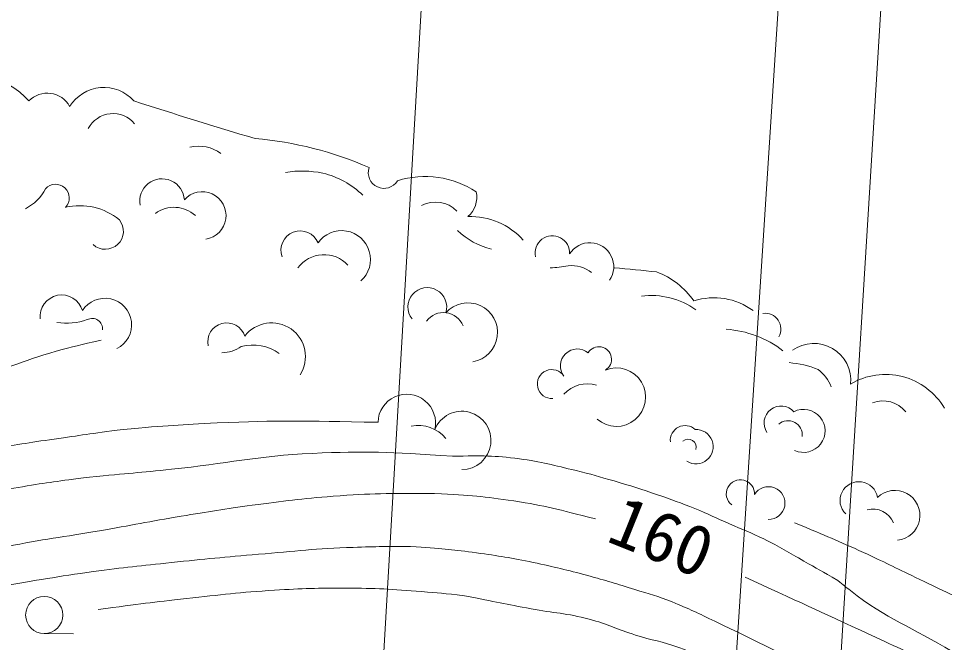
# Model space of a CAD drawing. Units: millimetres, scale not verified. Extents: x 40000 to 680000, y 20000 to 380000.
# Drawn here: x 396634 to 430303, y 294227 to 316910 of the extents above; entities that cross this region are included whole.
import ezdxf
from ezdxf.enums import TextEntityAlignment as Align

# ---------------------------------------------------------------- set-up
doc = ezdxf.new("R2010")
doc.units = ezdxf.units.MM
doc.header["$LTSCALE"] = 1000
doc.layers.add('M-BGD', color=7, linetype='Continuous', lineweight=13)
doc.layers.add('M-STR-HTXT', color=7, linetype='Continuous', lineweight=13)
doc.styles.add('ＭＳ ゴシック', font='')
doc.styles.get('ＭＳ ゴシック').set_extended_font_data('MS Gothic')

msp = doc.modelspace()

# ---------------------------------------------------------------- linework, layer by layer
at = {"layer": 'M-BGD'}
msp.add_line((397581, 294548), (398631, 294539), dxfattribs=at)
msp.add_circle((397569, 295224), 676, dxfattribs=at)
for centre, radius, start, end in [((394743, 311853), 3066, 42.2538, 109.468), ((397679, 313270), 927, 28.532, 136.0243), ((399737, 312936), 1467, 41.8514, 147.9817), ((468612, 524402), 221133, 252.15022, 253.34633), ((400071, 312443), 1013, 39.3477, 152.5812), ((404160, 299639), 12951, 66.2146, 85.2232), ((403179, 310862), 1405, 54.4623, 102.9178), ((409923, 311305), 571, 161.0934, 329.1792), ((406954, 307633), 3732, 78.4648, 99.4133), ((406937, 308183), 3199, 46.039, 76.1878), ((411423, 307806), 3362, 56.5392, 107.4821), ((397979, 310385), 498, 317.0454, 137.0454), ((401854, 310272), 812, 3.5487, 190.7013), ((396145, 311465), 1646, 296.7606, 333.2394), ((403312, 309747), 867, 278.6494, 138.4306), ((412340, 310421), 956, 311.6726, 11.4575), ((398860, 307813), 2292, 50.9853, 103.0254), ((411802, 309173), 1066, 43.6068, 118.5633), ((402292, 308907), 1140, 47.2571, 126.821), ((399788, 309181), 660, 228.1685, 38.7351), ((413075, 307150), 2559, 41.7179, 92.2311), ((406877, 308487), 700, 22.2152, 199.8598), ((408383, 308151), 1048, 311.8761, 144.9716), ((414469, 311142), 2693, 226.0203, 256.2683), ((416046, 308389), 624, 356.4067, 192.927), ((417407, 307888), 871, 325.5648, 147.9718), ((407742, 307154), 1173, 42.6163, 143.7434), ((415891, 311355), 3508, 271.2052, 281.9586), ((416726, 306713), 1214, 52.109, 95.1119), ((411221, 228006), 80155, 83.8321, 84.93274), ((418841, 305022), 2853, 34.5994, 69.6506), ((411498, 306422), 705, 342.9369, 217.8785), ((398204, 306079), 783, 15.6113, 186.6471), ((399776, 305772), 968, 296.914, 147.6334), ((419640, 304065), 2776, 54.154, 97.4325), ((421926, 304354), 2404, 53.6727, 107.8351), ((412974, 305495), 1078, 279.4578, 138.1018), ((412084, 305448), 772, 22.0428, 142.9096), ((423780, 305620), 575, 330.3562, 97.7981), ((398373, 308207), 2369, 261.6465, 288.7424), ((399311, 305629), 378, 353.6104, 117.8158), ((404203, 305157), 689, 17.181, 192.4126), ((405839, 304618), 1228, 327.2767, 142.7392), ((422121, 301839), 3782, 52.3635, 86.2185), ((425551, 303755), 1343, 354.2701, 125.2171), ((403997, 306076), 1318, 271.5482, 304.0896), ((405156, 303371), 1667, 54.7881, 104.6022), ((416956, 304281), 617, 50.6895, 217.6499), ((417738, 304522), 458, 301.0568, 148.9432), ((424384, 300933), 3477, 67.6349, 85.5801), ((416024, 303623), 525, 32.334, 274.5359), ((418374, 303145), 1063, 228.7318, 112.082), ((424973, 303095), 1283, 19.3339, 55.1358), ((428158, 301483), 2487, 30.3959, 120.74), ((417309, 302506), 1124, 72.4373, 138.4851), ((410751, 302207), 1046, 346.853, 178.6715), ((424363, 302206), 619, 41.4033, 213.7338), ((425181, 301919), 782, 245.1483, 116.8978), ((428068, 301944), 1067, 39.0083, 110.6836), ((412754, 301573), 1061, 269.7654, 158.0695), ((411163, 300813), 1306, 39.4731, 100.9291), ((420874, 301572), 541, 47.3533, 185.7768), ((424614, 301772), 518, 353.264, 130.9415), ((421268, 301345), 625, 238.1703, 92.5879), ((420981, 301319), 295, 344.6762, 130.7725), ((422883, 299629), 513, 356.9549, 231.9331), ((427191, 299387), 685, 9.533, 225.5726), ((423907, 299294), 597, 269.1291, 148.9801), ((428501, 298848), 910, 275.9862, 134.1488), ((427705, 298286), 792, 21.1027, 105.7672)]:
    msp.add_arc(centre, radius, start, end, dxfattribs=at)
for points, knots in [([(387906, 302655), (389372, 302751), (389799, 302762), (390996, 302954), (391806, 303083), (392253, 303189), (393056, 303355), (393734, 303496), (394124, 303540), (394789, 303732), (396062, 304101), (396726, 304467), (398005, 304812), (398639, 304984), (398857, 305044), (399637, 305214)], [0, 0, 0, 0, 1, 1, 1, 2, 2, 2, 3, 3, 3, 4, 4, 4, 5, 5, 5, 5]), ([(400441, 301974), (402069, 302118), (402519, 302142), (403853, 302207), (406136, 302317), (406909, 302277), (409706, 302232)], [0, 0, 0, 0, 1, 1, 1, 2, 2, 2, 2]), ([(378396, 298779), (379663, 298801), (380031, 298813), (381074, 298909), (382279, 299020), (382945, 299162), (384138, 299361), (386175, 299702), (387305, 299953), (389338, 300316), (390534, 300530), (391203, 300654), (392403, 300843), (393635, 301038), (394333, 301095), (395568, 301270), (396491, 301402), (397006, 301489), (397929, 301622), (398910, 301764), (399220, 301806), (400441, 301974)], [0, 0, 0, 0, 1, 1, 1, 2, 2, 2, 3, 3, 3, 4, 4, 4, 5, 5, 5, 6, 6, 6, 7, 7, 7, 7]), ([(399210, 300241), (400658, 300370), (401030, 300407), (402195, 300524), (404199, 300725), (405307, 301009), (407319, 301101), (409309, 301192), (410036, 301148), (412419, 301001)], [0, 0, 0, 0, 1, 1, 1, 2, 2, 2, 3, 3, 3, 3]), ([(412419, 301001), (413545, 301014), (413905, 301028), (414845, 300903), (415660, 300794), (416106, 300667), (416905, 300476), (417449, 300345), (417750, 300256), (418287, 300099), (418909, 299918), (419256, 299807), (419869, 299597), (420404, 299413), (420702, 299307), (421226, 299094), (421722, 298892), (421991, 298757), (422482, 298542), (422972, 298326), (423257, 298225), (423738, 297989), (424321, 297702), (424628, 297504), (425195, 297185), (425677, 296913), (425830, 296826), (426426, 296482)], [0, 0, 0, 0, 1, 1, 1, 2, 2, 2, 3, 3, 3, 4, 4, 4, 5, 5, 5, 6, 6, 6, 7, 7, 7, 8, 8, 8, 9, 9, 9, 9]), ([(376962, 296725), (378701, 296760), (379198, 296754), (380621, 296900), (381646, 297004), (382217, 297087), (383234, 297251), (384288, 297422), (384872, 297556), (385922, 297754), (387217, 297997), (387945, 298123), (389238, 298382), (390359, 298606), (390982, 298754), (392101, 298985), (393072, 299184), (393615, 299299), (394588, 299487), (395441, 299651), (395918, 299747), (396774, 299889), (397722, 300046), (398035, 300086), (399210, 300241)], [0, 0, 0, 0, 1, 1, 1, 2, 2, 2, 3, 3, 3, 4, 4, 4, 5, 5, 5, 6, 6, 6, 7, 7, 7, 8, 8, 8, 8]), ([(393719, 297110), (394905, 297422), (395235, 297501), (396216, 297710), (397521, 297989), (398268, 298058), (399582, 298288), (400740, 298490), (401386, 298622), (402546, 298815), (403555, 298983), (404120, 299083), (405134, 299217), (406279, 299369), (406921, 299456), (408073, 299544), (409511, 299654), (410011, 299643), (411765, 299644)], [0, 0, 0, 0, 1, 1, 1, 2, 2, 2, 3, 3, 3, 4, 4, 4, 5, 5, 5, 6, 6, 6, 6]), ([(411765, 299644), (413121, 299569), (413528, 299543), (414644, 299371), (415816, 299190), (416230, 299078), (417608, 298717)], [0, 0, 0, 0, 1, 1, 1, 2, 2, 2, 2]), ([(424852, 298576), (426068, 298073), (426394, 297943), (427364, 297496), (428106, 297155), (428514, 296949), (429248, 296592), (430124, 296166), (430631, 295957), (431484, 295487), (432367, 295000), (432825, 294665), (433695, 294155), (434620, 293614), (435167, 293359), (436081, 292799), (437005, 292233), (437480, 291851), (438392, 291266), (439142, 290786), (439575, 290539), (440326, 290061), (441355, 289406), (441909, 289006), (442939, 288352), (443835, 287784), (444127, 287605), (445250, 286921)], [0, 0, 0, 0, 1, 1, 1, 2, 2, 2, 3, 3, 3, 4, 4, 4, 5, 5, 5, 6, 6, 6, 7, 7, 7, 8, 8, 8, 9, 9, 9, 9]), ([(393571, 295898), (394750, 296084), (395045, 296130), (395990, 296278), (397305, 296485), (398038, 296623), (399356, 296806), (400461, 296959), (401085, 297015), (402195, 297132), (403430, 297262), (404122, 297329), (405360, 297434), (406703, 297548), (407454, 297641), (408801, 297685), (409694, 297714), (409994, 297720), (411087, 297710)], [0, 0, 0, 0, 1, 1, 1, 2, 2, 2, 3, 3, 3, 4, 4, 4, 5, 5, 5, 6, 6, 6, 6]), ([(411087, 297710), (412140, 297626), (412432, 297604), (413288, 297486), (414096, 297375), (414548, 297301), (415348, 297135), (416128, 296973), (416562, 296865), (417332, 296658), (418004, 296477), (418377, 296363), (419040, 296155), (419573, 295988), (419878, 295910), (420397, 295703), (421016, 295455), (421350, 295284), (421954, 295000), (423570, 294238), (424451, 293762), (426049, 292965), (426814, 292583), (427054, 292463), (428008, 291985)], [0, 0, 0, 0, 1, 1, 1, 2, 2, 2, 3, 3, 3, 4, 4, 4, 5, 5, 5, 6, 6, 6, 7, 7, 7, 8, 8, 8, 8]), ([(426426, 296482), (426632, 296300), (426703, 296254), (426884, 296112), (428210, 295078), (429138, 294770), (430577, 293902), (431267, 293485), (431662, 293265), (432336, 292821), (433375, 292137), (433900, 291671), (434923, 290962), (436174, 290096), (436905, 289657), (438163, 288802), (439021, 288219), (439484, 287867), (440349, 287295), (440794, 287001), (441043, 286835), (441504, 286566), (442085, 286229), (442415, 286047), (443012, 285737), (443545, 285461), (443845, 285306), (444393, 285059), (444887, 284837), (445166, 284717), (445674, 284532), (446234, 284328), (446435, 284274), (447131, 284080)], [0, 0, 0, 0, 1, 1, 1, 2, 2, 2, 3, 3, 3, 4, 4, 4, 5, 5, 5, 6, 6, 6, 7, 7, 7, 8, 8, 8, 9, 9, 9, 10, 10, 10, 11, 11, 11, 11]), ([(399532, 295424), (401083, 295633), (401489, 295688), (402747, 295826), (403991, 295962), (404688, 296050), (405938, 296127), (406956, 296191), (407529, 296203), (408550, 296203), (409621, 296202), (410221, 296164), (411288, 296077), (411897, 296028), (412100, 296011), (412846, 295927)], [0, 0, 0, 0, 1, 1, 1, 2, 2, 2, 3, 3, 3, 4, 4, 4, 5, 5, 5, 5]), ([(412846, 295927), (414021, 295690), (414323, 295628), (415272, 295452), (416095, 295299), (416573, 295290), (417382, 295075), (418054, 294897), (418403, 294707), (419065, 294497), (419678, 294303), (420044, 294266), (420648, 294045), (421225, 293834), (421515, 293634), (422080, 293392), (422751, 293104), (423149, 292994), (423813, 292689), (424392, 292422), (424687, 292217), (425245, 291910), (426153, 291410), (426439, 291243), (427556, 290604)], [0, 0, 0, 0, 1, 1, 1, 2, 2, 2, 3, 3, 3, 4, 4, 4, 5, 5, 5, 6, 6, 6, 7, 7, 7, 8, 8, 8, 8]), ([(428109, 294271), (429065, 293839), (429340, 293714), (430100, 293299), (430877, 292874), (431295, 292606), (432034, 292118), (432991, 291486), (433498, 291091), (434421, 290410), (435243, 289802), (435678, 289427), (436506, 288827), (437008, 288463), (437320, 288302), (437812, 287923), (438379, 287486), (438670, 287206), (439193, 286717), (439792, 286159), (440047, 285759), (440676, 285235), (441178, 284817), (441479, 284603), (442032, 284255), (442776, 283788), (443202, 283537), (443991, 283150), (444604, 282850), (444956, 282697), (445599, 282472), (446112, 282292), (446296, 282238), (446930, 282070)], [0, 0, 0, 0, 1, 1, 1, 2, 2, 2, 3, 3, 3, 4, 4, 4, 5, 5, 5, 6, 6, 6, 7, 7, 7, 8, 8, 8, 9, 9, 9, 10, 10, 10, 11, 11, 11, 11])]:
    msp.add_open_spline(points, degree=3, knots=knots, dxfattribs=at)
msp.add_open_spline([(423060, 296607), (425584, 295439), (425584, 295439), (428109, 294271)], degree=3, dxfattribs=at)
at = {"layer": 'M-STR-HTXT'}
for p, q in [((411489, 320895), (409820, 292333)), ((424437, 320147), (422248, 286281)), ((428147, 319895), (426053, 285734))]:
    msp.add_line(p, q, dxfattribs=at)

# ---------------------------------------------------------------- texts
at = {"layer": 'M-BGD', "style": 'ＭＳ ゴシック'}
msp.add_text('160', height=1833, rotation=338.154, dxfattribs=at).set_placement((419482, 296721), align=Align.BOTTOM_CENTER)

doc.saveas('drawing.dxf')
